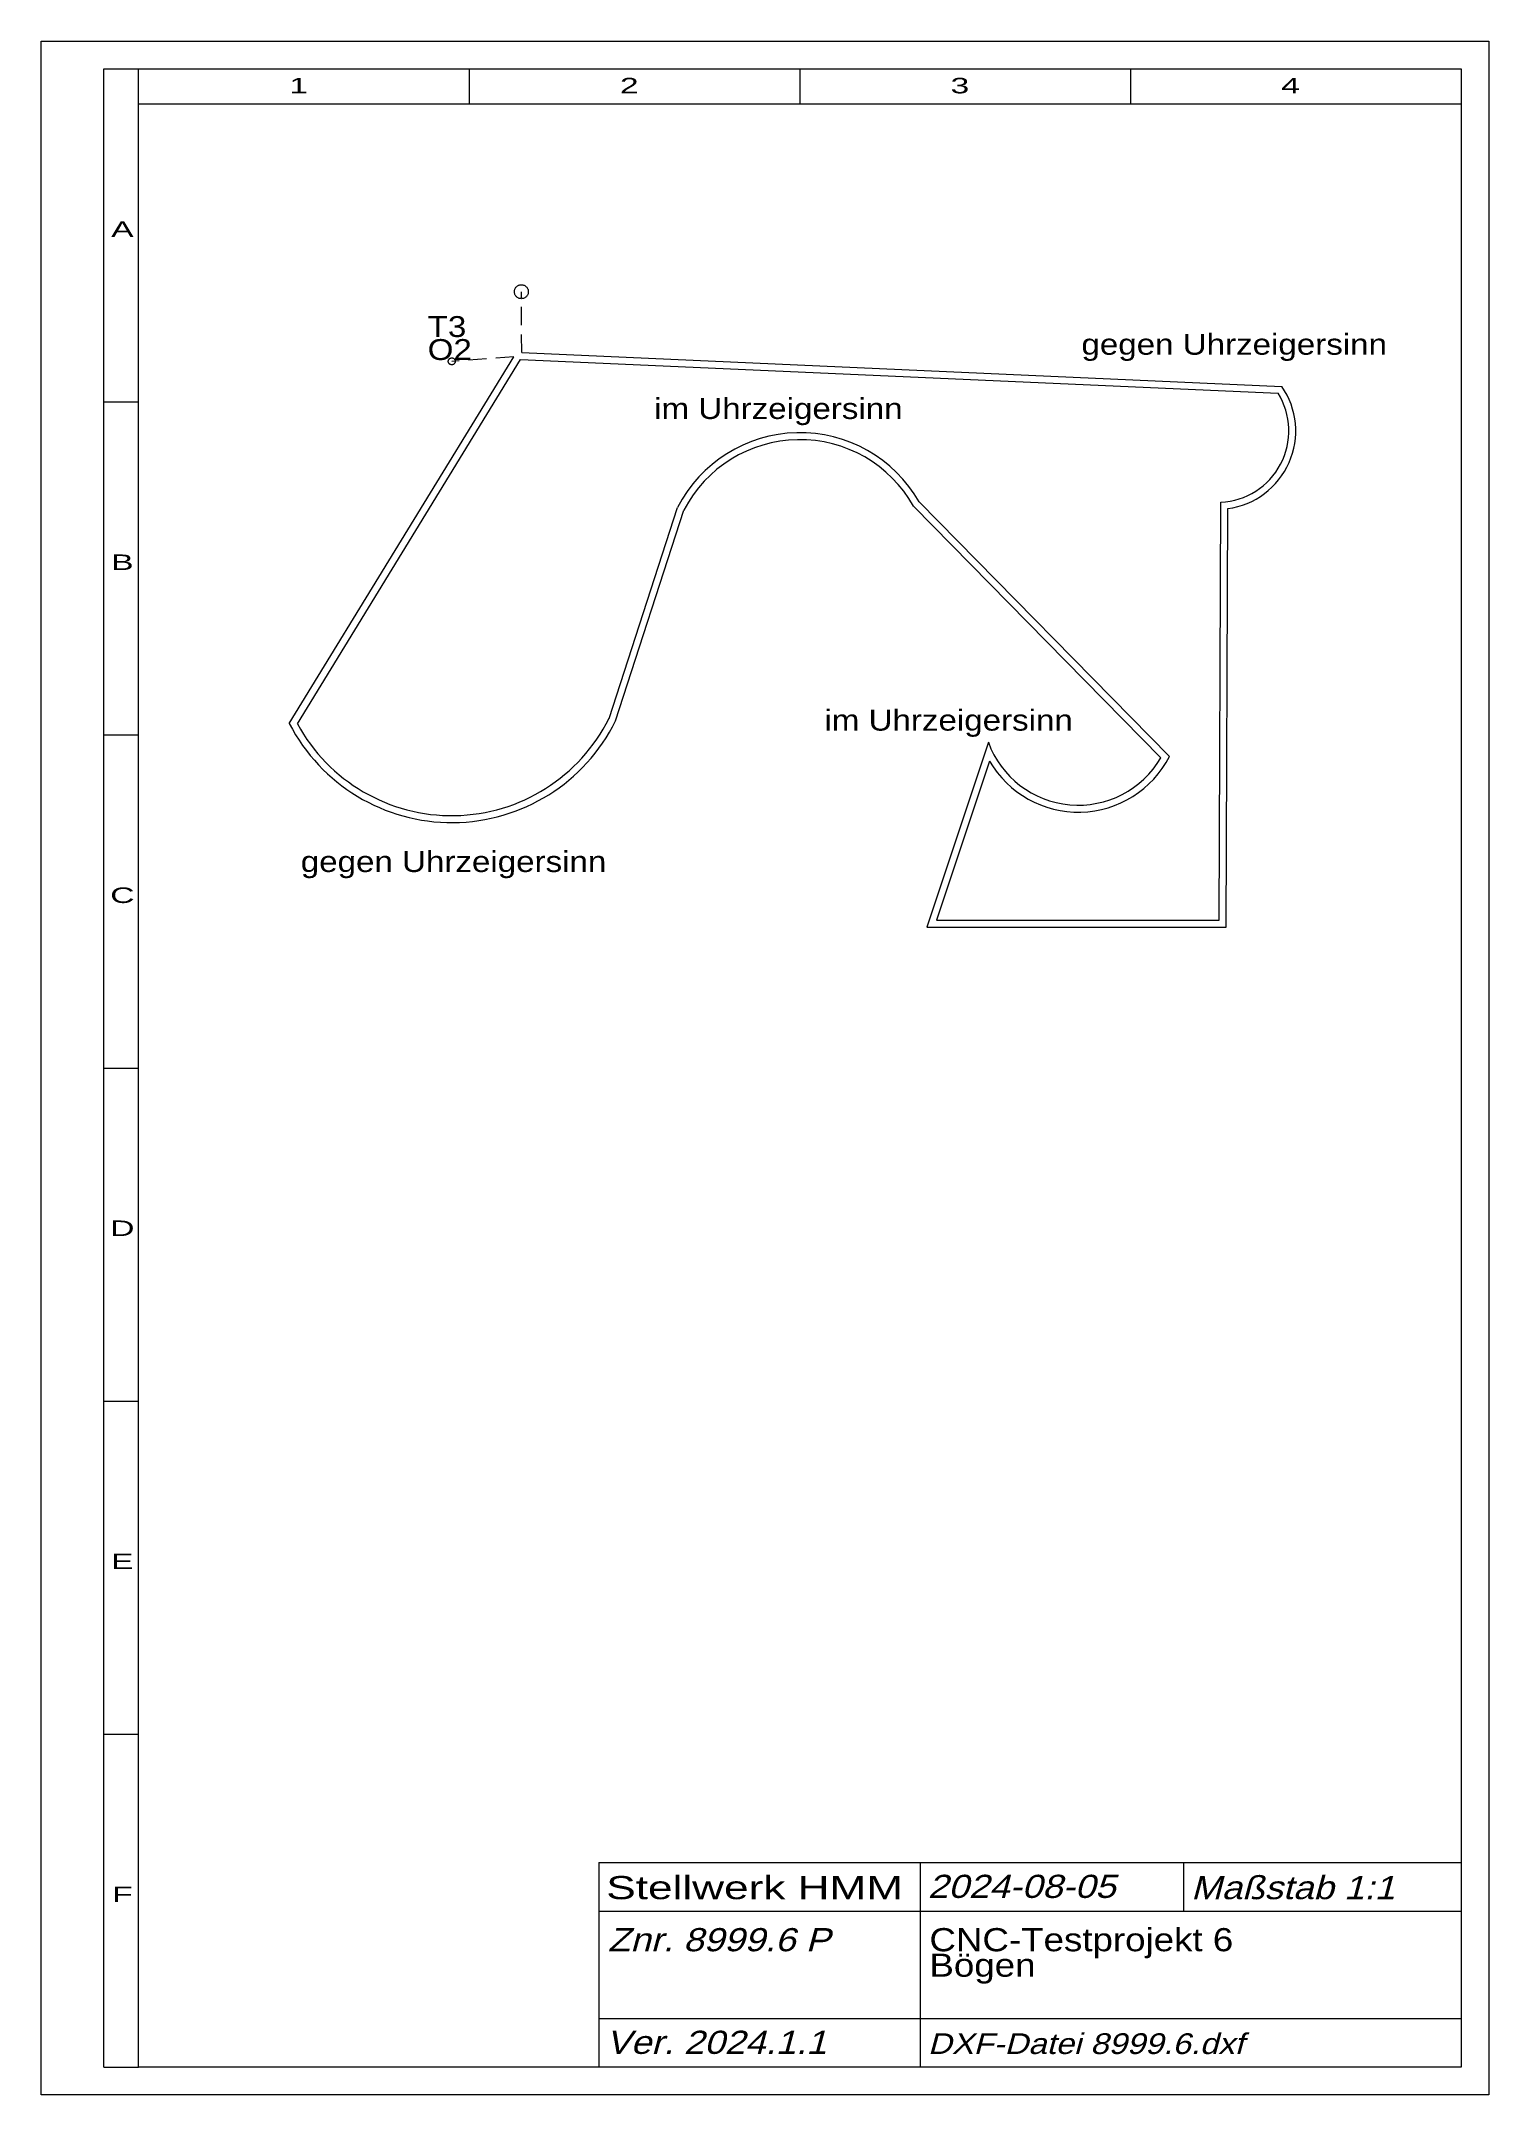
# Model space of a CAD drawing. Extents: x 1 to 209, y 1 to 296.
import ezdxf
from ezdxf.enums import TextEntityAlignment as Align

# ---------------------------------------------------------------- set-up
doc = ezdxf.new("R2010")
doc.units = 0
doc.header["$LTSCALE"] = 5.25
doc.linetypes.add('DASHED', pattern=[0.75, 0.5, -0.25])
doc.linetypes.add('PHANTOM', pattern=[2.5, 1.25, -0.25, 0.25, -0.25, 0.25, -0.25])
for name, color, linetype, lineweight in [('8999_6P', 30, 'CONTINUOUS', 0), ('BESCHRIFTUNG', 7, 'CONTINUOUS', 25), ('BESCHRIFTUNG0', 7, 'CONTINUOUS', 25), ('KONSTRUKTION', 7, 'CONTINUOUS', 0), ('STANDARD', 7, 'CONTINUOUS', 0)]:
    doc.layers.add(name, color=color, linetype=linetype, lineweight=lineweight)
doc.styles.add('Arial', font='arial.ttf')

msp = doc.modelspace()

# ---------------------------------------------------------------- linework, layer by layer
at = {"layer": '8999_6P', "linetype": 'DASHED'}
for p, q in [((70.06, 251.25), (70, 260)), ((68.93, 250.65), (60, 250))]:
    msp.add_line(p, q, dxfattribs=at)
at = {"layer": '8999_6P'}
for p, q in [((70.06, 251.25), (179.25, 246.4)), ((36.66, 197.98), (68.93, 250.65)), ((83.52, 198.35), (93.36, 228.63)), ((126.34, 229.2), (161.88, 193.07)), ((171.24, 168.75), (171.49, 228.85)), ((137.09, 195.28), (128.27, 168.75)), ((128.27, 168.75), (171.24, 168.75))]:
    msp.add_line(p, q, dxfattribs=at)
at = {"layer": '8999_6P', "linetype": 'PHANTOM'}
for centre, radius in [((70, 260), 1), ((60, 250), 0.5)]:
    msp.add_circle(centre, radius, dxfattribs=at)
at = {"layer": '8999_6P'}
for centre, radius, start, end in [((170, 240), 11.25, 277.5966, 394.6619), ((110, 220), 18.75, 29.375, 152.5786), ((60, 210), 26.25, 207.2565, 333.642), ((150, 200), 13.75, 200.0862, 329.751)]:
    msp.add_arc(centre, radius, start, end, dxfattribs=at)
at = {"layer": 'KONSTRUKTION'}
for p, q in [((37.82, 197.94), (69.86, 250.26)), ((69.86, 250.26), (178.7, 245.42)), ((82.59, 198.72), (92.43, 229.02)), ((127.14, 229.81), (163.11, 193.24)), ((170.25, 169.75), (170.49, 229.76)), ((137.25, 192.59), (129.65, 169.75)), ((129.65, 169.75), (170.25, 169.75))]:
    msp.add_line(p, q, dxfattribs=at)
for centre, radius, start, end in [((170, 240), 10.25, 272.7451, 391.9356), ((110, 220), 19.75, 29.7659, 152.821), ((60, 210), 25.25, 208.5253, 333.4776), ((150, 200), 14.75, 210.158, 332.7424)]:
    msp.add_arc(centre, radius, start, end, dxfattribs=at)
at = {"layer": 'STANDARD'}
for p, q in [((1, 1), (1, 296)), ((1, 296), (209, 296)), ((209, 296), (209, 1)), ((10, 5), (10, 292)), ((10, 292), (15, 292)), ((15, 292), (205, 292)), ((15, 287), (15, 292)), ((62.5, 292), (62.5, 287)), ((110, 292), (110, 287)), ((157.5, 292), (157.5, 287)), ((205, 292), (205, 287)), ((15, 287), (205, 287)), ((15, 5), (15, 287)), ((205, 287), (205, 5)), ((10, 244.17), (15, 244.17)), ((10, 196.33), (15, 196.33)), ((205, 182.12), (205, 5.12)), ((10, 148.5), (15, 148.5)), ((10, 100.67), (15, 100.67)), ((10, 52.83), (15, 52.83)), ((10, 5), (15, 5)), ((205, 5), (15, 5)), ((209, 1), (1, 1))]:
    msp.add_line(p, q, dxfattribs=at)
at = {"layer": 'STANDARD', "lineweight": 0}
for p, q in [((81.11, 34.4), (205, 34.4)), ((81.11, 34.4), (81.11, 5)), ((127.31, 34.4), (127.31, 5)), ((165.11, 34.4), (165.11, 27.4)), ((81.11, 27.4), (205, 27.4)), ((81.11, 12), (205, 12))]:
    msp.add_line(p, q, dxfattribs=at)

# ---------------------------------------------------------------- texts
at = {"layer": '8999_6P', "insert": (56.54, 250.15), "char_height": 3, "attachment_point": 7, "line_spacing_factor": 0.66, "style": 'Arial'}
msp.add_mtext('\\W1.135111;T3\\PO2', dxfattribs=at)
at = {"layer": 'BESCHRIFTUNG', "style": 'Arial'}
for s, width, p in [('gegen Uhrzeigersinn', 1.135089, (150.46, 250.95)), ('im Uhrzeigersinn', 1.135054, (89.08, 241.72)), ('im Uhrzeigersinn', 1.135054, (113.54, 196.96)), ('gegen Uhrzeigersinn', 1.135089, (38.31, 176.65))]:
    msp.add_text(s, height=3, dxfattribs=dict(at, width=width)).set_placement(p)
at = {"layer": 'BESCHRIFTUNG0', "style": 'Arial', "width": 1.365378}
msp.add_text('Stellwerk HMM', height=3.325, dxfattribs=at).set_placement((82.2, 32.44), align=Align.TOP_LEFT)
at = {"layer": 'BESCHRIFTUNG0', "style": 'Arial', "oblique": 15}
for s, height, width, p in [('2024-08-05', 3.325, 1.135137, (128.4, 32.62)), ('Maßstab 1:1', 3.325, 1.134935, (166.2, 32.44)), ('Znr. 8999.6 P', 3.325, 1.134923, (82.42, 24.96)), ('Ver. 2024.1.1', 3.325, 1.135102, (82.2, 10.22)), ('DXF-Datei 8999.6.dxf', 2.975, 1.134957, (128.4, 9.85))]:
    msp.add_text(s, height=height, dxfattribs=dict(at, width=width)).set_placement(p, align=Align.TOP_LEFT)
at = {"layer": 'BESCHRIFTUNG0', "insert": (128.62, 24.96), "char_height": 3.325, "attachment_point": 1, "line_spacing_factor": 0.66, "style": 'Arial'}
msp.add_mtext('\\W1.134991;CNC-Testprojekt 6\\PBögen', dxfattribs=at)
at = {"layer": 'STANDARD', "style": 'Arial'}
for s, width, p in [('1', 1.547923, (38, 290.72)), ('2', 1.547922, (85.5, 290.72)), ('3', 1.547923, (133, 290.72)), ('4', 1.547923, (180.5, 290.72)), ('A', 1.547987, (12.68, 270.1)), ('B', 1.547987, (12.68, 222.26)), ('C', 1.548103, (12.68, 174.43)), ('D', 1.548104, (12.68, 126.6)), ('E', 1.547987, (12.68, 78.76)), ('F', 1.547769, (12.68, 30.93))]:
    msp.add_text(s, height=2.23, dxfattribs=dict(at, width=width)).set_placement(p, align=Align.TOP_CENTER)

doc.saveas('drawing.dxf')
